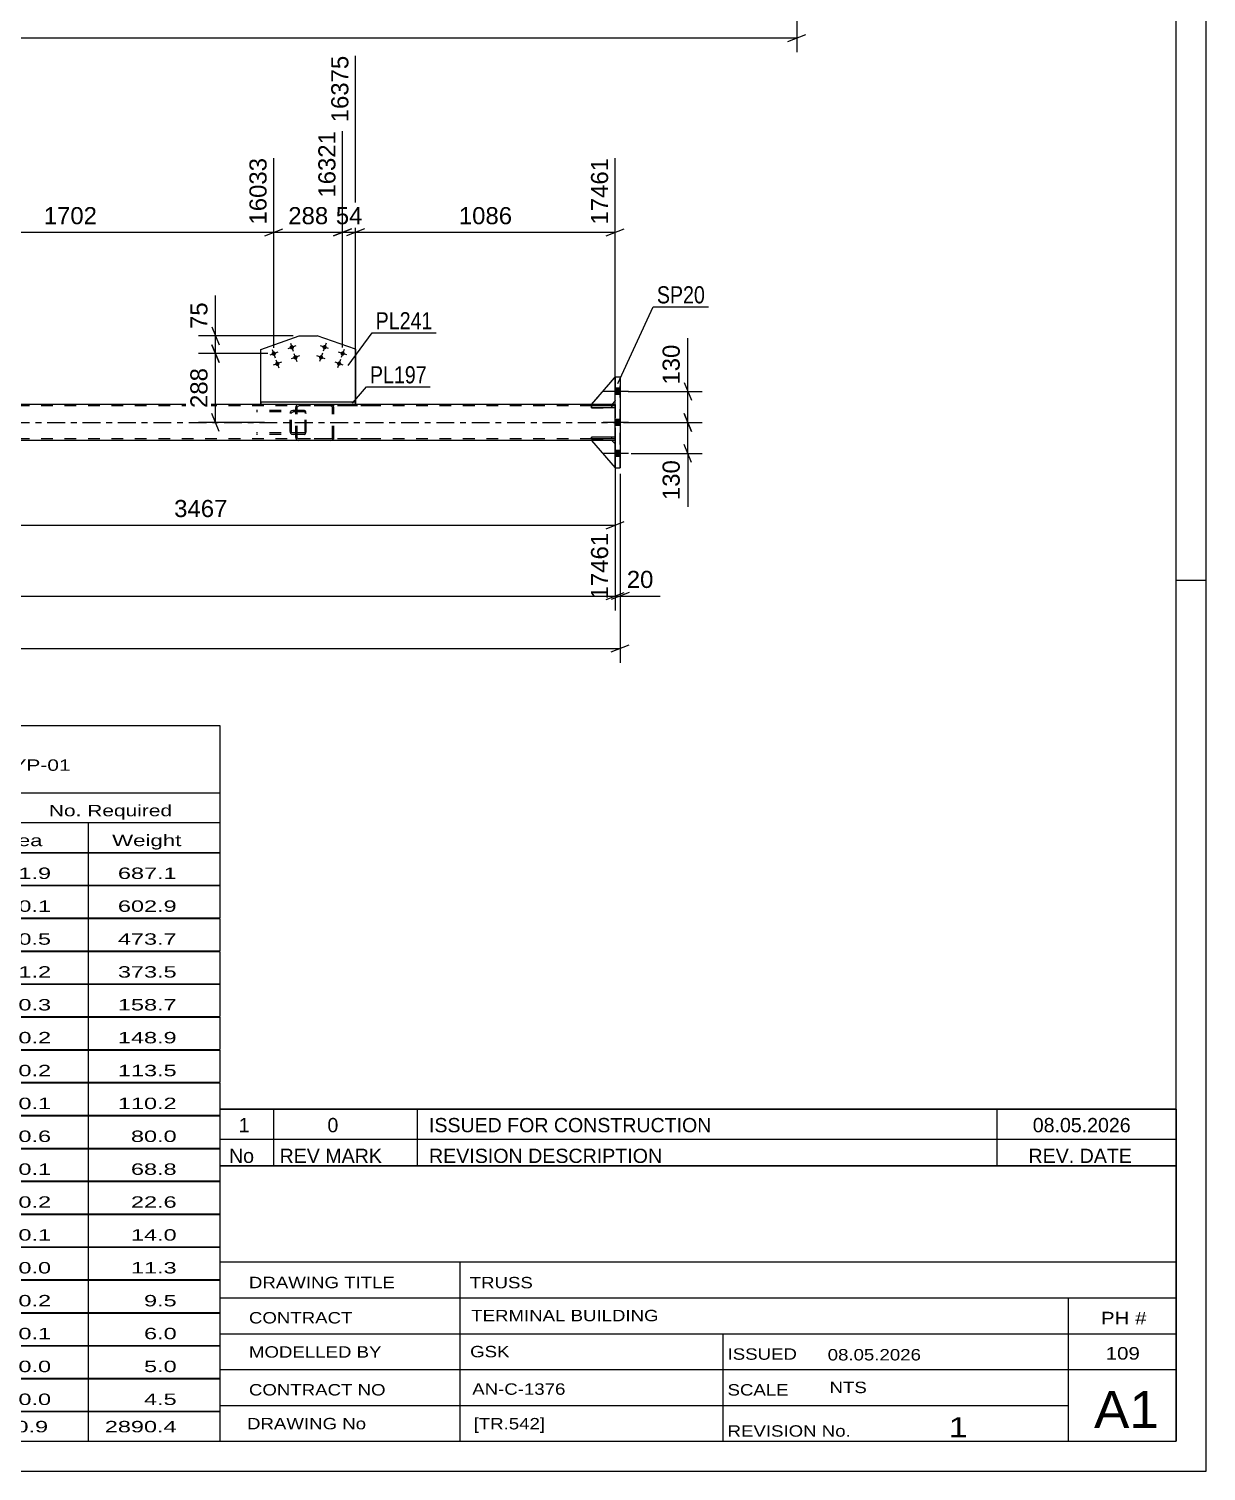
# Model space of a CAD drawing. Header units: millimetres. Extents: x -123 to 718, y -398 to 196.
# Drawn here: x 521.6 to 718.5, y -398.3 to -157 of the extents above; entities that cross this region are included whole.
import ezdxf

# ---------------------------------------------------------------- set-up
doc = ezdxf.new("R2010")
doc.units = ezdxf.units.MM
doc.linetypes.add('DXK_LINE_DOT2', pattern=[3.9198, 1.9599, -1.9599])
doc.linetypes.add('DXK_LINE_DOT3', pattern=[5.9187, 2.979, -0.9799, 0.9799, -0.9799])
doc.styles.add('Arial', font='ARIAL.TTF', dxfattribs={"height": 0.2})
doc.styles.add('Arial Narrow', font='ARIALN.TTF', dxfattribs={"height": 0.2})

# ---------------------------------------------------------------- blocks, each defined once
blk = doc.blocks.new('Unknown-318464438-1115')
at = {"color": 5, "linetype": 'Continuous'}
for p, q in [((718.49, -398.29), (718.49, 195.71)), ((713.49, -393.29), (713.49, 190.71)), ((718.49, -249.29), (713.49, -249.29)), ((-117.51, -393.29), (713.49, -393.29)), ((-122.51, -398.29), (718.49, -398.29))]:
    blk.add_line(p, q, dxfattribs=at)
blk = doc.blocks.new('Part-318464438-2528 - 2499')
at = {"color": 7, "linetype": 'DXK_LINE_DOT2'}
for p, q in [((566.23, -220.14), (566.19, -220.33)), ((566.19, -225.37), (566.19, -220.33)), ((566.45, -220.33), (566.46, -220.24)), ((566.45, -225.37), (566.45, -220.33)), ((566.46, -220.24), (566.52, -220.16)), ((566.7, -219.85), (566.51, -219.88)), ((566.52, -220.16), (566.6, -220.11)), ((566.6, -220.11), (566.7, -220.09)), ((579.06, -219.85), (566.7, -219.85)), ((579.06, -220.09), (566.7, -220.09)), ((572.26, -219.88), (572.06, -219.85)), ((572.06, -220.09), (572.16, -220.11)), ((572.16, -220.11), (572.24, -220.16)), ((572.24, -220.16), (572.3, -220.24)), ((572.3, -220.24), (572.32, -220.33)), ((572.32, -225.37), (572.32, -220.33)), ((572.58, -220.33), (572.54, -220.14)), ((572.58, -225.37), (572.58, -220.33)), ((566.19, -225.37), (566.23, -225.55)), ((566.46, -225.46), (566.45, -225.37)), ((566.52, -225.54), (566.46, -225.46)), ((566.51, -225.81), (566.7, -225.85)), ((566.6, -225.59), (566.52, -225.54)), ((566.7, -225.61), (566.6, -225.59)), ((579.06, -225.61), (566.7, -225.61)), ((579.06, -225.85), (566.7, -225.85)), ((572.16, -225.59), (572.06, -225.61)), ((572.06, -225.85), (572.26, -225.81)), ((572.24, -225.54), (572.16, -225.59)), ((572.3, -225.46), (572.24, -225.54)), ((572.32, -225.37), (572.3, -225.46)), ((572.54, -225.55), (572.58, -225.37))]:
    blk.add_line(p, q, dxfattribs=at)
for centre, start, end in [((566.68, -220.35), 110.7582, 155.6799), ((572.08, -220.35), 24.3201, 69.2418), ((566.68, -225.35), 204.3201, 249.2418), ((572.08, -225.35), 290.7582, 335.6799)]:
    blk.add_arc(centre, 0.496, start, end, dxfattribs=at)
blk = doc.blocks.new('Part-318464438-2652 - 2499')
at = {"color": 7, "linetype": 'DXK_LINE_DOT2'}
for p, q in [((619.65, -220.09), (615.65, -220.09)), ((615.65, -220.09), (615.65, -220.41)), ((615.65, -220.41), (619.65, -220.41)), ((619.05, -220.09), (619.05, -220.41)), ((619.65, -220.41), (619.65, -220.09)), ((619.65, -220.41), (619.65, -220.09))]:
    blk.add_line(p, q, dxfattribs=at)
blk = doc.blocks.new('Part-318464438-2675 - 2499')
at = {"color": 7, "linetype": 'DXK_LINE_DOT2'}
for p, q in [((619.05, -225.85), (615.65, -225.85)), ((615.65, -225.85), (619.65, -230.45)), ((619.65, -226.45), (619.05, -225.85)), ((619.65, -230.45), (619.65, -226.45))]:
    blk.add_line(p, q, dxfattribs=at)
blk = doc.blocks.new('Part-318464438-2627 - 2499')
at = {"color": 2, "linetype": 'Continuous'}
for p, q in [((619.65, -215.25), (619.65, -215.25)), ((619.65, -230.45), (619.65, -215.25)), ((620.45, -215.25), (619.65, -215.25)), ((620.45, -215.25), (620.45, -215.25)), ((620.45, -215.25), (620.45, -230.45)), ((619.65, -230.45), (619.65, -230.45)), ((619.65, -230.45), (620.45, -230.45)), ((620.45, -230.45), (620.45, -230.45))]:
    blk.add_line(p, q, dxfattribs=at)
at = {"color": 7, "linetype": 'DXK_LINE_DOT2'}
for p, q in [((619.65, -230.45), (619.65, -215.25)), ((620.45, -230.45), (620.45, -215.25))]:
    blk.add_line(p, q, dxfattribs=at)
blk = doc.blocks.new('Part-318464438-2610 - 2499')
at = {"color": 7, "linetype": 'DXK_LINE_DOT2'}
for p, q in [((567.66, -220.85), (559.65, -220.85)), ((567.66, -221.09), (559.65, -221.09)), ((565.28, -221.14), (565.24, -221.33)), ((565.24, -224.37), (565.24, -221.33)), ((565.49, -221.33), (565.51, -221.24)), ((565.49, -224.37), (565.49, -221.33)), ((565.51, -221.24), (565.57, -221.16)), ((565.75, -220.85), (565.55, -220.88)), ((565.57, -221.16), (565.65, -221.11)), ((565.65, -221.11), (565.75, -221.09)), ((566.19, -221.09), (566.19, -220.85)), ((567.76, -220.88), (567.66, -220.85)), ((567.66, -221.09), (567.71, -221.11)), ((567.71, -221.11), (567.75, -221.16)), ((567.75, -221.16), (567.78, -221.24)), ((567.85, -220.99), (567.76, -220.88)), ((567.78, -221.24), (567.79, -221.33)), ((567.79, -224.37), (567.79, -221.33)), ((567.91, -221.14), (567.85, -220.99)), ((567.93, -221.33), (567.91, -221.14)), ((567.93, -224.37), (567.93, -221.33)), ((565.24, -224.37), (565.28, -224.55)), ((565.51, -224.46), (565.49, -224.37)), ((567.79, -224.37), (567.78, -224.46)), ((567.91, -224.55), (567.93, -224.37)), ((567.66, -224.61), (559.65, -224.61)), ((567.66, -224.85), (559.65, -224.85)), ((565.57, -224.54), (565.51, -224.46)), ((565.55, -224.81), (565.75, -224.85)), ((565.65, -224.59), (565.57, -224.54)), ((565.75, -224.61), (565.65, -224.59)), ((566.19, -224.85), (566.19, -224.61)), ((567.71, -224.59), (567.66, -224.61)), ((567.66, -224.85), (567.76, -224.81)), ((567.75, -224.54), (567.71, -224.59)), ((567.78, -224.46), (567.75, -224.54)), ((567.76, -224.81), (567.85, -224.71)), ((567.85, -224.71), (567.91, -224.55))]:
    blk.add_line(p, q, dxfattribs=at)
for centre, start, end in [((565.73, -221.34), 111.1514, 156.105), ((565.73, -224.35), 203.895, 248.8486)]:
    blk.add_arc(centre, 0.492, start, end, dxfattribs=at)
blk = doc.blocks.new('Part-318464438-2662 - 2499')
at = {"color": 2, "linetype": 'Continuous'}
for p, q in [((615.65, -225.61), (615.65, -225.29)), ((619.65, -225.29), (615.65, -225.29)), ((619.65, -225.61), (615.65, -225.61)), ((619.65, -225.29), (619.65, -225.29)), ((619.65, -225.61), (619.65, -225.29)), ((619.65, -225.61), (619.65, -225.61))]:
    blk.add_line(p, q, dxfattribs=at)
at = {"color": 7, "linetype": 'DXK_LINE_DOT2'}
for p, q in [((619.05, -225.61), (619.05, -225.29)), ((619.65, -225.29), (619.65, -225.61))]:
    blk.add_line(p, q, dxfattribs=at)
blk = doc.blocks.new('Part-318464438-2674 - 2499')
at = {"color": 2, "linetype": 'Continuous'}
for p, q in [((619.05, -225.85), (615.65, -225.85)), ((615.65, -225.85), (619.65, -230.45)), ((619.65, -226.45), (619.05, -225.85))]:
    blk.add_line(p, q, dxfattribs=at)
at = {"color": 7, "linetype": 'DXK_LINE_DOT2'}
blk.add_line((619.65, -230.45), (619.65, -226.45), dxfattribs=at)
blk = doc.blocks.new('Part-318464438-2676 - 2499')
at = {"color": 2, "linetype": 'Continuous'}
for p, q in [((615.65, -219.85), (619.65, -215.25)), ((619.65, -219.25), (619.05, -219.85)), ((619.05, -219.85), (615.65, -219.85))]:
    blk.add_line(p, q, dxfattribs=at)
at = {"color": 7, "linetype": 'DXK_LINE_DOT2'}
blk.add_line((619.65, -215.25), (619.65, -219.25), dxfattribs=at)
blk = doc.blocks.new('Part-318464438-2677 - 2499')
at = {"color": 7, "linetype": 'DXK_LINE_DOT2'}
for p, q in [((615.65, -219.85), (619.65, -215.25)), ((619.65, -215.25), (619.65, -219.25)), ((619.65, -219.25), (619.05, -219.85)), ((619.05, -219.85), (615.65, -219.85))]:
    blk.add_line(p, q, dxfattribs=at)
blk = doc.blocks.new('Part-318464438-2683 - 2499')
at = {"color": 2, "linetype": 'Continuous'}
for p, q in [((615.65, -220.41), (615.65, -220.09)), ((619.65, -220.09), (615.65, -220.09)), ((619.65, -220.41), (615.65, -220.41)), ((619.65, -220.09), (619.65, -220.09)), ((619.65, -220.41), (619.65, -220.09)), ((619.65, -220.41), (619.65, -220.41))]:
    blk.add_line(p, q, dxfattribs=at)
at = {"color": 7, "linetype": 'DXK_LINE_DOT2'}
for p, q in [((619.05, -220.41), (619.05, -220.09)), ((619.65, -220.09), (619.65, -220.41))]:
    blk.add_line(p, q, dxfattribs=at)
blk = doc.blocks.new('Part-318464438-2732 - 2499')
at = {"color": 7, "linetype": 'DXK_LINE_DOT2'}
for p, q in [((619.65, -225.29), (615.65, -225.29)), ((615.65, -225.29), (615.65, -225.61)), ((615.65, -225.61), (619.65, -225.61)), ((619.05, -225.61), (619.05, -225.29)), ((619.65, -225.61), (619.65, -225.29)), ((619.65, -225.29), (619.65, -225.61))]:
    blk.add_line(p, q, dxfattribs=at)
blk = doc.blocks.new('Bolt-318464438-2744 - 2499')
at = {"linetype": 'Continuous'}
for points in [[(619.65, -217.13), (619.65, -218.17), (620.45, -218.17), (620.45, -217.13)], [(619.65, -217.13), (619.65, -218.17), (620.45, -218.17), (620.45, -217.13)], [(619.65, -217.13), (619.65, -218.17), (620.45, -218.17), (620.45, -217.13)], [(619.65, -222.33), (619.65, -223.37), (620.45, -223.37), (620.45, -222.33)], [(619.65, -222.33), (619.65, -223.37), (620.45, -223.37), (620.45, -222.33)], [(619.65, -227.53), (619.65, -228.57), (620.45, -228.57), (620.45, -227.53)], [(619.65, -227.53), (619.65, -228.57), (620.45, -228.57), (620.45, -227.53)], [(619.65, -227.53), (619.65, -228.57), (620.45, -228.57), (620.45, -227.53)]]:
    blk.add_hatch(color=1, dxfattribs=at).paths.add_polyline_path(points)
at = {"color": 1, "linetype": 'Continuous'}
for p, q in [((620.45, -217.13), (619.65, -217.13)), ((620.45, -217.13), (619.65, -217.13)), ((620.45, -217.13), (619.65, -217.13)), ((621.85, -217.65), (617.65, -217.65)), ((621.85, -217.65), (617.65, -217.65)), ((621.85, -217.65), (617.65, -217.65)), ((620.45, -218.17), (619.65, -218.17)), ((620.45, -218.17), (619.65, -218.17)), ((620.45, -218.17), (619.65, -218.17)), ((621.85, -222.85), (617.65, -222.85)), ((621.85, -222.85), (617.65, -222.85)), ((620.45, -222.33), (619.65, -222.33)), ((620.45, -222.33), (619.65, -222.33)), ((620.45, -223.37), (619.65, -223.37)), ((620.45, -223.37), (619.65, -223.37)), ((621.85, -228.05), (617.65, -228.05)), ((621.85, -228.05), (617.65, -228.05)), ((621.85, -228.05), (617.65, -228.05)), ((620.45, -227.53), (619.65, -227.53)), ((620.45, -227.53), (619.65, -227.53)), ((620.45, -227.53), (619.65, -227.53)), ((620.45, -228.57), (619.65, -228.57)), ((620.45, -228.57), (619.65, -228.57)), ((620.45, -228.57), (619.65, -228.57))]:
    blk.add_line(p, q, dxfattribs=at)
blk = doc.blocks.new('Part-318464438-2848 - 2499')
at = {"color": 7, "linetype": 'DXK_LINE_DOT2'}
for p, q in [((619.65, -220.09), (-43.57, -220.09)), ((619.65, -219.85), (-35.57, -219.85)), ((576.2, -219.85), (560.36, -219.85)), ((619.05, -219.85), (615.65, -219.85)), ((619.65, -219.85), (619.65, -225.71)), ((619.65, -219.85), (619.65, -219.88)), ((619.65, -219.88), (619.65, -220.14)), ((619.65, -220.09), (619.65, -225.85)), ((619.65, -220.09), (619.65, -220.09)), ((619.65, -225.61), (-43.57, -225.61)), ((619.05, -225.85), (615.65, -225.85)), ((619.65, -225.61), (619.65, -225.61)), ((619.65, -225.81), (619.65, -225.71)), ((619.65, -225.85), (619.65, -225.81)), ((619.65, -225.85), (619.65, -225.85))]:
    blk.add_line(p, q, dxfattribs=at)
at = {"color": 2, "linetype": 'Continuous'}
for p, q in [((560.36, -219.85), (494.46, -219.85)), ((615.65, -219.85), (576.2, -219.85)), ((619.65, -219.85), (619.05, -219.85)), ((615.65, -225.85), (486.17, -225.85)), ((619.65, -225.85), (619.05, -225.85))]:
    blk.add_line(p, q, dxfattribs=at)
at = {"color": 7, "linetype": 'DXK_LINE_DOT3'}
blk.add_line((-43.57, -222.85), (619.65, -222.85), dxfattribs=at)
blk = doc.blocks.new('Bolt-318464438-2864 - 2499')
at = {"linetype": 'Continuous'}
for points in [[(571.36, -210.38, -1), (570.68, -210.14, -1)], [(570.76, -212.08, -1), (570.09, -211.84, -1)], [(574.38, -211.44, -1), (573.7, -211.2, -1)], [(573.78, -213.14, -1), (573.11, -212.9, -1)]]:
    blk.add_hatch(color=1, dxfattribs=at).paths.add_polyline_path(points)
at = {"color": 1, "linetype": 'Continuous'}
for p, q in [((571.26, -209.58), (570.78, -210.94)), ((571.1, -212.2), (569.75, -211.72)), ((570.66, -211.28), (570.19, -212.64)), ((571.7, -210.5), (570.34, -210.02)), ((574.72, -211.56), (573.36, -211.08)), ((574.28, -210.64), (573.8, -212)), ((574.12, -213.25), (572.77, -212.78)), ((573.68, -212.34), (573.21, -213.7))]:
    blk.add_line(p, q, dxfattribs=at)
blk = doc.blocks.new('Bolt-318464438-2865 - 2499')
at = {"linetype": 'Continuous'}
for points in [[(565.2, -210.38), (565.18, -210.31), (565.18, -210.23), (565.19, -210.16), (565.22, -210.09), (565.27, -210.03), (565.32, -209.98), (565.39, -209.94), (565.46, -209.92), (565.53, -209.91), (565.61, -209.92), (565.68, -209.94), (565.74, -209.97), (565.8, -210.02), (565.85, -210.08), (565.88, -210.15), (565.89, -210.23), (565.89, -210.3), (565.88, -210.38), (565.85, -210.44), (565.81, -210.51), (565.75, -210.56), (565.69, -210.6), (565.62, -210.62), (565.54, -210.63), (565.47, -210.62), (565.39, -210.6), (565.33, -210.56), (565.27, -210.51), (565.23, -210.45)], [(562.18, -211.45), (562.16, -211.38), (562.16, -211.3), (562.18, -211.23), (562.21, -211.16), (562.25, -211.1), (562.31, -211.05), (562.37, -211.01), (562.44, -210.99), (562.52, -210.98), (562.59, -210.98), (562.66, -211.01), (562.73, -211.04), (562.78, -211.09), (562.83, -211.15), (562.86, -211.22), (562.88, -211.3), (562.88, -211.37), (562.86, -211.44), (562.83, -211.51), (562.79, -211.58), (562.74, -211.63), (562.67, -211.66), (562.6, -211.69), (562.52, -211.7), (562.45, -211.69), (562.38, -211.67), (562.31, -211.63), (562.26, -211.58), (562.21, -211.52)], [(565.8, -212.08), (565.78, -212.01), (565.78, -211.93), (565.79, -211.86), (565.82, -211.79), (565.87, -211.73), (565.92, -211.68), (565.99, -211.64), (566.06, -211.61), (566.13, -211.6), (566.21, -211.61), (566.28, -211.63), (566.35, -211.67), (566.4, -211.72), (566.45, -211.78), (566.48, -211.85), (566.5, -211.92), (566.5, -212), (566.48, -212.07), (566.45, -212.14), (566.41, -212.2), (566.35, -212.25), (566.29, -212.29), (566.22, -212.32), (566.14, -212.32), (566.07, -212.32), (566, -212.3), (565.93, -212.26), (565.87, -212.21), (565.83, -212.15)], [(562.78, -213.15), (562.76, -213.08), (562.76, -213), (562.78, -212.93), (562.81, -212.86), (562.85, -212.8), (562.91, -212.75), (562.97, -212.71), (563.04, -212.68), (563.12, -212.67), (563.19, -212.68), (563.26, -212.7), (563.33, -212.74), (563.39, -212.79), (563.43, -212.85), (563.46, -212.92), (563.48, -212.99), (563.48, -213.07), (563.47, -213.14), (563.44, -213.21), (563.39, -213.27), (563.34, -213.32), (563.27, -213.36), (563.2, -213.39), (563.13, -213.39), (563.05, -213.39), (562.98, -213.37), (562.91, -213.33), (562.86, -213.28), (562.81, -213.22)]]:
    blk.add_hatch(color=1, dxfattribs=at).paths.add_polyline_path(points)
at = {"color": 1, "linetype": 'Continuous'}
for p, q in [((565.3, -209.59), (565.78, -210.95)), ((563.2, -211.1), (561.84, -211.58)), ((562.28, -210.66), (562.76, -212.02)), ((566.21, -210.03), (564.86, -210.51)), ((566.82, -211.72), (565.46, -212.21)), ((565.9, -211.29), (566.38, -212.64)), ((563.8, -212.79), (562.44, -213.28)), ((562.88, -212.36), (563.36, -213.71))]:
    blk.add_line(p, q, dxfattribs=at)
blk = doc.blocks.new('Part-318464438-2870 - 2499')
at = {"color": 2, "linetype": 'Continuous'}
for p, q in [((576.2, -219.45), (560.36, -219.45)), ((560.36, -219.85), (560.36, -219.45)), ((576.2, -219.45), (576.2, -219.85)), ((576.2, -219.45), (576.2, -219.45)), ((576.2, -219.85), (560.36, -219.85)), ((576.2, -219.85), (576.2, -219.85))]:
    blk.add_line(p, q, dxfattribs=at)
at = {"color": 7, "linetype": 'DXK_LINE_DOT2'}
for p, q in [((560.36, -219.45), (560.36, -219.85)), ((576.2, -219.85), (576.2, -219.45))]:
    blk.add_line(p, q, dxfattribs=at)
blk = doc.blocks.new('Part-318464438-2885 - 2499')
at = {"color": 2, "linetype": 'Continuous'}
for p, q in [((560.36, -210.62), (566.78, -208.34)), ((566.78, -208.34), (566.78, -208.34)), ((566.78, -208.34), (569.79, -208.34)), ((569.79, -208.34), (569.79, -208.34)), ((576.2, -210.59), (569.79, -208.34)), ((560.36, -210.62), (560.36, -210.62)), ((560.36, -219.45), (560.36, -210.62)), ((576.2, -210.59), (576.2, -210.59)), ((576.2, -210.59), (576.2, -219.45))]:
    blk.add_line(p, q, dxfattribs=at)
at = {"color": 7, "linetype": 'DXK_LINE_DOT2'}
for p, q in [((560.36, -219.45), (560.36, -210.62)), ((576.2, -219.45), (576.2, -210.59)), ((576.2, -219.45), (560.36, -219.45))]:
    blk.add_line(p, q, dxfattribs=at)
blk = doc.blocks.new('StraightDimension-318464438-4602 - 3652')
at = {"color": 7, "linetype": 'Continuous'}
for p, q in [((650.04, -8.6), (650.04, -160.93)), ((-56.47, -158.53), (650.04, -158.53)), ((648.54, -159.13), (651.54, -157.93))]:
    blk.add_line(p, q, dxfattribs=at)
blk = doc.blocks.new('StraightDimension-318464438-3005 - 2499')
at = {"color": 7, "linetype": 'Continuous'}
for p, q in [((552.18, -209.84), (553.38, -212.84)), ((561.52, -211.34), (549.93, -211.34)), ((552.78, -222.85), (552.78, -211.34)), ((553.38, -224.35), (552.18, -221.35)), ((560.97, -222.85), (549.93, -222.85))]:
    blk.add_line(p, q, dxfattribs=at)
at = {"color": 0}
blk.add_wipeout([(552.03, -213.16), (547.83, -213.16), (547.83, -221.03), (552.03, -221.03)], dxfattribs=at)
at = {"color": 3, "style": 'Arial'}
blk.add_text('288', height=2.865, rotation=90.0002, dxfattribs=at).set_placement((551.43, -220.43))
blk = doc.blocks.new('StraightDimension-318464438-3021 - 2499')
at = {"color": 7, "linetype": 'Continuous'}
for p, q in [((552.18, -206.84), (553.38, -209.84)), ((565.78, -208.34), (549.93, -208.34)), ((553.38, -212.84), (552.18, -209.84)), ((552.78, -211.34), (552.78, -208.34)), ((561.52, -211.34), (549.93, -211.34))]:
    blk.add_line(p, q, dxfattribs=at)
at = {"color": 0}
blk.add_wipeout([(552.03, -202.17), (547.83, -202.17), (547.83, -207.82), (552.03, -207.82)], dxfattribs=at)
at = {"color": 7, "linetype": 'Continuous'}
blk.add_line((552.78, -208.34), (552.78, -201.64), dxfattribs=at)
blk.add_line((552.78, -208.34), (552.78, -201.64), dxfattribs=at)
at = {"color": 3, "style": 'Arial'}
blk.add_text('75', height=2.865, rotation=90.0002, dxfattribs=at).set_placement((551.43, -207.22))
blk = doc.blocks.new('StraightDimension-318464438-3078 - 2499')
at = {"color": 7, "linetype": 'Continuous'}
for p, q in [((619.65, -225.45), (619.65, -252.45)), ((480.97, -227.25), (480.97, -252.45)), ((482.47, -239.43), (479.47, -240.63)), ((480.97, -240.03), (619.65, -240.03)), ((618.15, -240.63), (621.15, -239.43))]:
    blk.add_line(p, q, dxfattribs=at)
at = {"color": 0}
blk.add_wipeout([(555.35, -239.28), (555.35, -235.08), (545.26, -235.08), (545.26, -239.28)], dxfattribs=at)
at = {"color": 0, "linetype": 'Continuous'}
blk.add_wipeout([(619.05, -240.73), (614.85, -240.73), (614.85, -253.05), (619.05, -253.05)], dxfattribs=at)
at = {"color": 3, "style": 'Arial'}
blk.add_text('3467', height=2.865, dxfattribs=at).set_placement((545.86, -238.68))
at = {"color": 3, "linetype": 'Continuous', "style": 'Arial'}
blk.add_text('17461', height=2.865, rotation=90.0002, dxfattribs=at).set_placement((618.45, -252.45))
blk = doc.blocks.new('StraightDimension-318464438-3121 - 2499')
at = {"color": 7, "linetype": 'Continuous'}
for p, q in [((620.45, -231.45), (620.45, -263.05)), ((618.95, -261.25), (621.95, -260.05)), ((-56.47, -260.65), (620.45, -260.65))]:
    blk.add_line(p, q, dxfattribs=at)
blk = doc.blocks.new('StraightDimension-318464438-3265 - 2499')
at = {"color": 7, "linetype": 'Continuous'}
for p, q in [((576.2, -218.45), (576.2, -161.52)), ((619.65, -218.85), (619.65, -178.62)), ((577.7, -190.44), (574.7, -191.64)), ((618.15, -191.64), (621.15, -190.44)), ((576.2, -191.04), (619.65, -191.04))]:
    blk.add_line(p, q, dxfattribs=at)
at = {"color": 0, "linetype": 'Continuous'}
blk.add_wipeout([(619.05, -178.02), (614.85, -178.02), (614.85, -190.34), (619.05, -190.34)], dxfattribs=at)
at = {"color": 0}
blk.add_wipeout([(602.97, -190.29), (602.97, -186.09), (592.88, -186.09), (592.88, -190.29)], dxfattribs=at)
at = {"color": 3, "linetype": 'Continuous', "style": 'Arial'}
blk.add_text('17461', height=2.865, rotation=90.0002, dxfattribs=at).set_placement((618.45, -189.74))
at = {"color": 3, "style": 'Arial'}
blk.add_text('1086', height=2.865, dxfattribs=at).set_placement((593.48, -189.69))
blk = doc.blocks.new('StraightDimension-318464438-3271 - 2499')
at = {"color": 7, "linetype": 'Continuous'}
for p, q in [((576.2, -218.45), (576.2, -161.52)), ((574.04, -210.32), (574.04, -174.12)), ((572.54, -191.64), (575.54, -190.44)), ((577.7, -190.44), (574.7, -191.64)), ((574.04, -191.04), (576.2, -191.04))]:
    blk.add_line(p, q, dxfattribs=at)
at = {"color": 0, "linetype": 'Continuous'}
blk.add_wipeout([(575.6, -160.92), (571.4, -160.92), (571.4, -173.24), (575.6, -173.24)], dxfattribs=at)
at = {"color": 0}
blk.add_wipeout([(577.95, -190.29), (577.95, -186.09), (572.3, -186.09), (572.3, -190.29)], dxfattribs=at)
at = {"color": 3, "linetype": 'Continuous', "style": 'Arial'}
blk.add_text('16375', height=2.865, rotation=90.0002, dxfattribs=at).set_placement((575, -172.64))
at = {"color": 3, "style": 'Arial'}
blk.add_text('54', height=2.865, dxfattribs=at).set_placement((572.9, -189.69))
blk = doc.blocks.new('StraightDimension-318464438-3334 - 2499')
at = {"color": 7, "linetype": 'Continuous'}
for p, q in [((574.04, -210.32), (574.04, -174.12)), ((562.52, -210.34), (562.52, -178.62)), ((561.02, -191.64), (564.02, -190.44)), ((575.54, -190.44), (572.54, -191.64)), ((562.52, -191.04), (574.04, -191.04))]:
    blk.add_line(p, q, dxfattribs=at)
at = {"color": 0}
blk.add_wipeout([(572.22, -190.29), (572.22, -186.09), (564.35, -186.09), (564.35, -190.29)], dxfattribs=at)
at = {"color": 0, "linetype": 'Continuous'}
blk.add_wipeout([(573.44, -173.52), (569.24, -173.52), (569.24, -185.84), (573.44, -185.84)], dxfattribs=at)
at = {"color": 3, "linetype": 'Continuous', "style": 'Arial'}
blk.add_text('16321', height=2.865, rotation=90.0002, dxfattribs=at).set_placement((572.84, -185.24))
at = {"color": 3, "style": 'Arial'}
blk.add_text('288', height=2.865, dxfattribs=at).set_placement((564.95, -189.69))
blk = doc.blocks.new('StraightDimension-318464438-3343 - 2499')
at = {"color": 7, "linetype": 'Continuous'}
for p, q in [((494.46, -218.45), (494.46, -161.52)), ((562.52, -210.34), (562.52, -178.62)), ((495.96, -190.44), (492.96, -191.64)), ((561.02, -191.64), (564.02, -190.44)), ((494.46, -191.04), (562.52, -191.04))]:
    blk.add_line(p, q, dxfattribs=at)
at = {"color": 0, "linetype": 'Continuous'}
blk.add_wipeout([(561.92, -178.02), (557.72, -178.02), (557.72, -190.34), (561.92, -190.34)], dxfattribs=at)
at = {"color": 0}
blk.add_wipeout([(533.54, -190.29), (533.54, -186.09), (523.44, -186.09), (523.44, -190.29)], dxfattribs=at)
at = {"color": 3, "linetype": 'Continuous', "style": 'Arial'}
blk.add_text('16033', height=2.865, rotation=90.0002, dxfattribs=at).set_placement((561.32, -189.74))
at = {"color": 3, "style": 'Arial'}
blk.add_text('1702', height=2.865, dxfattribs=at).set_placement((524.04, -189.69))
blk = doc.blocks.new('StraightDimension-318464438-3372 - 2499')
at = {"color": 7, "linetype": 'Continuous'}
for p, q in [((631.18, -221.35), (632.38, -224.35)), ((621.05, -222.85), (634.18, -222.85)), ((631.78, -228.05), (631.78, -222.85)), ((632.38, -229.55), (631.18, -226.55)), ((622.29, -228.05), (634.18, -228.05))]:
    blk.add_line(p, q, dxfattribs=at)
at = {"color": 0}
blk.add_wipeout([(631.03, -228.57), (626.83, -228.57), (626.83, -236.44), (631.03, -236.44)], dxfattribs=at)
at = {"color": 7, "linetype": 'Continuous'}
blk.add_line((631.78, -228.05), (631.78, -236.97), dxfattribs=at)
blk.add_line((631.78, -228.05), (631.78, -236.97), dxfattribs=at)
at = {"color": 3, "style": 'Arial'}
blk.add_text('130', height=2.865, rotation=90.0002, dxfattribs=at).set_placement((630.43, -235.84))
blk = doc.blocks.new('StraightDimension-318464438-3388 - 2499')
at = {"color": 7, "linetype": 'Continuous'}
for p, q in [((631.18, -216.15), (632.38, -219.15)), ((621.79, -217.65), (634.18, -217.65)), ((631.78, -222.85), (631.78, -217.65)), ((632.38, -224.35), (631.18, -221.35)), ((621.05, -222.85), (634.18, -222.85))]:
    blk.add_line(p, q, dxfattribs=at)
at = {"color": 0}
blk.add_wipeout([(631.03, -209.25), (626.83, -209.25), (626.83, -217.12), (631.03, -217.12)], dxfattribs=at)
at = {"color": 7, "linetype": 'Continuous'}
blk.add_line((631.78, -217.65), (631.78, -208.73), dxfattribs=at)
blk.add_line((631.78, -217.65), (631.78, -208.73), dxfattribs=at)
at = {"color": 3, "style": 'Arial'}
blk.add_text('130', height=2.865, rotation=90.0002, dxfattribs=at).set_placement((630.43, -216.52))
blk = doc.blocks.new('StraightDimension-318464438-3540 - 2499')
at = {"color": 7, "linetype": 'Continuous'}
for p, q in [((619.65, -231.45), (619.65, -254.29)), ((620.45, -231.45), (620.45, -254.29)), ((618.15, -252.49), (621.15, -251.29)), ((621.95, -251.29), (618.95, -252.49)), ((619.65, -251.89), (620.45, -251.89))]:
    blk.add_line(p, q, dxfattribs=at)
at = {"color": 0}
blk.add_wipeout([(626.62, -251.14), (626.62, -246.94), (620.97, -246.94), (620.97, -251.14)], dxfattribs=at)
at = {"color": 7, "linetype": 'Continuous'}
blk.add_line((620.45, -251.89), (627.14, -251.89), dxfattribs=at)
blk.add_line((620.45, -251.89), (627.14, -251.89), dxfattribs=at)
at = {"color": 3, "style": 'Arial'}
blk.add_text('20', height=2.865, dxfattribs=at).set_placement((621.57, -250.54))
blk = doc.blocks.new('StraightDimension-318464438-3556 - 2499')
at = {"color": 7, "linetype": 'Continuous'}
for p, q in [((619.65, -231.45), (619.65, -254.29)), ((-55.67, -251.89), (619.65, -251.89)), ((618.15, -252.49), (621.15, -251.29))]:
    blk.add_line(p, q, dxfattribs=at)
blk = doc.blocks.new('Unknown-318464438-10781')
at = {"color": 7, "linetype": 'Continuous'}
for p, q in [((553.49, -347.23), (713.49, -347.23)), ((553.49, -347.24), (553.49, -393.29)), ((713.49, -347.29), (713.49, -393.29)), ((553.49, -363.29), (713.49, -363.29)), ((593.63, -363.29), (593.63, -393.29)), ((553.49, -369.29), (713.49, -369.29)), ((695.49, -393.23), (695.49, -369.23)), ((553.49, -375.29), (713.49, -375.29)), ((637.63, -375.29), (637.63, -393.29)), ((553.49, -381.29), (713.49, -381.29)), ((553.49, -387.29), (695.49, -387.29)), ((553.49, -393.29), (713.49, -393.29))]:
    blk.add_line(p, q, dxfattribs=at)
at = {"color": 7, "style": 'Arial Narrow'}
for s, height, width, p in [('DRAWING TITLE', 1.9089, 1.425378, (558.37, -367.68)), ('TRUSS', 1.909, 1.425378, (595.3, -367.7)), ('TERMINAL BUILDING', 1.9089, 1.425378, (595.55, -373.21)), ('CONTRACT', 1.909, 1.425378, (558.37, -373.58)), ('MODELLED BY', 1.9089, 1.425378, (558.37, -379.3)), ('GSK', 1.909, 1.425378, (595.37, -379.24)), ('ISSUED', 1.909, 1.425378, (638.43, -379.65)), ('08.05.2026', 1.909, 1.425378, (655.18, -379.77)), ('AN-C-1376', 1.909, 1.425378, (595.72, -385.51)), ('CONTRACT NO', 1.9089, 1.425378, (558.37, -385.63)), ('SCALE', 1.909, 1.425378, (638.43, -385.64)), ('A1', 6.204, 1.25, (699.73, -391.09)), ('DRAWING No', 1.909, 1.425378, (558.05, -391.29)), ('[TR.542]', 1.909, 1.425378, (595.95, -391.3)), ('REVISION No.', 1.9089, 1.425378, (638.43, -392.52)), ('1', 3.34, 1.5, (675.4, -392.61))]:
    blk.add_text(s, height=height, dxfattribs=dict(at, width=width)).set_placement(p)
at = {"color": 7, "linetype": 'Continuous', "style": 'Arial Narrow'}
for s, height, width, p in [('PH #', 2.1, 1.42538, (700.89, -373.73)), ('109', 2.1, 1.42538, (701.68, -379.63)), ('NTS', 1.909, 1.425378, (655.49, -385.23))]:
    blk.add_text(s, height=height, dxfattribs=dict(at, width=width)).set_placement(p)
blk = doc.blocks.new('Unknown-318464438-10782')
at = {"color": 7, "linetype": 'Continuous'}
for p, q in [((393.49, -273.54), (553.49, -273.54)), ((393.49, -284.79), (393.49, -273.54)), ((553.49, -273.54), (553.49, -284.79)), ((393.49, -284.79), (553.49, -284.79)), ((393.49, -284.79), (393.49, -289.79)), ((553.49, -284.79), (553.49, -289.79)), ((393.49, -289.79), (553.49, -289.79)), ((393.49, -289.79), (393.49, -294.79)), ((417.49, -289.79), (417.49, -294.79)), ((452.99, -289.79), (452.99, -294.79)), ((478.99, -289.79), (478.99, -294.79)), ((491.99, -289.79), (491.99, -294.79)), ((509.49, -289.79), (509.49, -294.79)), ((531.49, -289.79), (531.49, -294.79)), ((553.49, -289.79), (553.49, -294.79)), ((393.49, -294.79), (553.49, -294.79)), ((393.49, -294.84), (393.49, -300.24)), ((393.49, -294.84), (553.49, -294.84)), ((417.49, -294.79), (417.49, -300.29)), ((452.99, -294.79), (452.99, -300.29)), ((478.99, -294.79), (478.99, -300.29)), ((491.99, -294.79), (491.99, -300.29)), ((509.49, -294.79), (509.49, -300.29)), ((531.49, -294.79), (531.49, -300.29)), ((553.49, -294.84), (553.49, -300.24)), ((393.49, -300.24), (553.49, -300.24)), ((393.49, -300.34), (393.49, -305.74)), ((393.49, -300.34), (553.49, -300.34)), ((417.49, -300.29), (417.49, -305.79)), ((452.99, -300.29), (452.99, -305.79)), ((478.99, -300.29), (478.99, -305.79)), ((491.99, -300.29), (491.99, -305.79)), ((509.49, -300.29), (509.49, -305.79)), ((531.49, -300.29), (531.49, -305.79)), ((553.49, -300.34), (553.49, -305.74)), ((393.49, -305.74), (553.49, -305.74)), ((393.49, -305.84), (393.49, -311.24)), ((393.49, -305.84), (553.49, -305.84)), ((417.49, -305.79), (417.49, -311.29)), ((452.99, -305.79), (452.99, -311.29)), ((478.99, -305.79), (478.99, -311.29)), ((491.99, -305.79), (491.99, -311.29)), ((509.49, -305.79), (509.49, -311.29)), ((531.49, -305.79), (531.49, -311.29)), ((553.49, -305.84), (553.49, -311.24)), ((393.49, -311.24), (553.49, -311.24)), ((393.49, -311.34), (393.49, -316.74)), ((393.49, -311.34), (553.49, -311.34)), ((417.49, -311.29), (417.49, -316.79)), ((452.99, -311.29), (452.99, -316.79)), ((478.99, -311.29), (478.99, -316.79)), ((491.99, -311.29), (491.99, -316.79)), ((509.49, -311.29), (509.49, -316.79)), ((531.49, -311.29), (531.49, -316.79)), ((553.49, -311.34), (553.49, -316.74)), ((393.49, -316.74), (553.49, -316.74)), ((393.49, -316.84), (393.49, -322.24)), ((393.49, -316.84), (553.49, -316.84)), ((417.49, -316.79), (417.49, -322.29)), ((452.99, -316.79), (452.99, -322.29)), ((478.99, -316.79), (478.99, -322.29)), ((491.99, -316.79), (491.99, -322.29)), ((509.49, -316.79), (509.49, -322.29)), ((531.49, -316.79), (531.49, -322.29)), ((553.49, -316.84), (553.49, -322.24)), ((393.49, -322.24), (553.49, -322.24)), ((393.49, -322.34), (393.49, -327.74)), ((393.49, -322.34), (553.49, -322.34)), ((417.49, -322.29), (417.49, -327.79)), ((452.99, -322.29), (452.99, -327.79)), ((478.99, -322.29), (478.99, -327.79)), ((491.99, -322.29), (491.99, -327.79)), ((509.49, -322.29), (509.49, -327.79)), ((531.49, -322.29), (531.49, -327.79)), ((553.49, -322.34), (553.49, -327.74)), ((393.49, -327.74), (553.49, -327.74)), ((393.49, -327.84), (393.49, -333.24)), ((393.49, -327.84), (553.49, -327.84)), ((417.49, -327.79), (417.49, -333.29)), ((452.99, -327.79), (452.99, -333.29)), ((478.99, -327.79), (478.99, -333.29)), ((491.99, -327.79), (491.99, -333.29)), ((509.49, -327.79), (509.49, -333.29)), ((531.49, -327.79), (531.49, -333.29)), ((553.49, -327.84), (553.49, -333.24)), ((393.49, -333.24), (553.49, -333.24)), ((393.49, -333.34), (393.49, -338.74)), ((393.49, -333.34), (553.49, -333.34)), ((417.49, -333.29), (417.49, -338.79)), ((452.99, -333.29), (452.99, -338.79)), ((478.99, -333.29), (478.99, -338.79)), ((491.99, -333.29), (491.99, -338.79)), ((509.49, -333.29), (509.49, -338.79)), ((531.49, -333.29), (531.49, -338.79)), ((553.49, -333.34), (553.49, -338.74)), ((393.49, -338.74), (553.49, -338.74)), ((393.49, -338.84), (393.49, -344.24)), ((393.49, -338.84), (553.49, -338.84)), ((417.49, -338.79), (417.49, -344.29)), ((452.99, -338.79), (452.99, -344.29)), ((478.99, -338.79), (478.99, -344.29)), ((491.99, -338.79), (491.99, -344.29)), ((509.49, -338.79), (509.49, -344.29)), ((531.49, -338.79), (531.49, -344.29)), ((553.49, -338.84), (553.49, -344.24)), ((393.49, -344.24), (553.49, -344.24)), ((393.49, -344.34), (393.49, -349.74)), ((393.49, -344.34), (553.49, -344.34)), ((417.49, -344.29), (417.49, -349.79)), ((452.99, -344.29), (452.99, -349.79)), ((478.99, -344.29), (478.99, -349.79)), ((491.99, -344.29), (491.99, -349.79)), ((509.49, -344.29), (509.49, -349.79)), ((531.49, -344.29), (531.49, -349.79)), ((553.49, -344.34), (553.49, -349.74)), ((393.49, -349.74), (553.49, -349.74)), ((393.49, -349.84), (393.49, -355.24)), ((393.49, -349.84), (553.49, -349.84)), ((417.49, -349.79), (417.49, -355.29)), ((452.99, -349.79), (452.99, -355.29)), ((478.99, -349.79), (478.99, -355.29)), ((491.99, -349.79), (491.99, -355.29)), ((509.49, -349.79), (509.49, -355.29)), ((531.49, -349.79), (531.49, -355.29)), ((553.49, -349.84), (553.49, -355.24)), ((393.49, -355.24), (553.49, -355.24)), ((393.49, -355.34), (393.49, -360.74)), ((393.49, -355.34), (553.49, -355.34)), ((417.49, -355.29), (417.49, -360.79)), ((452.99, -355.29), (452.99, -360.79)), ((478.99, -355.29), (478.99, -360.79)), ((491.99, -355.29), (491.99, -360.79)), ((509.49, -355.29), (509.49, -360.79)), ((531.49, -355.29), (531.49, -360.79)), ((553.49, -355.34), (553.49, -360.74)), ((393.49, -360.74), (553.49, -360.74)), ((393.49, -360.84), (393.49, -366.24)), ((393.49, -360.84), (553.49, -360.84)), ((417.49, -360.79), (417.49, -366.29)), ((452.99, -360.79), (452.99, -366.29)), ((478.99, -360.79), (478.99, -366.29)), ((491.99, -360.79), (491.99, -366.29)), ((509.49, -360.79), (509.49, -366.29)), ((531.49, -360.79), (531.49, -366.29)), ((553.49, -360.84), (553.49, -366.24)), ((393.49, -366.24), (553.49, -366.24)), ((393.49, -366.34), (393.49, -371.74)), ((393.49, -366.34), (553.49, -366.34)), ((417.49, -366.29), (417.49, -371.79)), ((452.99, -366.29), (452.99, -371.79)), ((478.99, -366.29), (478.99, -371.79)), ((491.99, -366.29), (491.99, -371.79)), ((509.49, -366.29), (509.49, -371.79)), ((531.49, -366.29), (531.49, -371.79)), ((553.49, -366.34), (553.49, -371.74)), ((393.49, -371.74), (553.49, -371.74)), ((393.49, -371.84), (393.49, -377.24)), ((393.49, -371.84), (553.49, -371.84)), ((417.49, -371.79), (417.49, -377.29)), ((452.99, -371.79), (452.99, -377.29)), ((478.99, -371.79), (478.99, -377.29)), ((491.99, -371.79), (491.99, -377.29)), ((509.49, -371.79), (509.49, -377.29)), ((531.49, -371.79), (531.49, -377.29)), ((553.49, -371.84), (553.49, -377.24)), ((393.49, -377.24), (553.49, -377.24)), ((393.49, -377.34), (393.49, -382.74)), ((393.49, -377.34), (553.49, -377.34)), ((417.49, -377.29), (417.49, -382.79)), ((452.99, -377.29), (452.99, -382.79)), ((478.99, -377.29), (478.99, -382.79)), ((491.99, -377.29), (491.99, -382.79)), ((509.49, -377.29), (509.49, -382.79)), ((531.49, -377.29), (531.49, -382.79)), ((553.49, -377.34), (553.49, -382.74)), ((393.49, -382.74), (553.49, -382.74)), ((393.49, -382.84), (393.49, -388.24)), ((393.49, -382.84), (553.49, -382.84)), ((417.49, -382.79), (417.49, -388.29)), ((452.99, -382.79), (452.99, -388.29)), ((478.99, -382.79), (478.99, -388.29)), ((491.99, -382.79), (491.99, -388.29)), ((509.49, -382.79), (509.49, -388.29)), ((531.49, -382.79), (531.49, -388.29)), ((553.49, -382.84), (553.49, -388.24)), ((393.49, -388.24), (553.49, -388.24)), ((393.49, -388.29), (553.49, -388.29)), ((393.49, -388.29), (393.49, -393.29)), ((509.49, -388.29), (509.49, -393.29)), ((531.49, -388.29), (531.49, -393.29)), ((553.49, -388.29), (553.49, -393.29)), ((393.49, -393.29), (553.49, -393.29))]:
    blk.add_line(p, q, dxfattribs=at)
at = {"color": 7, "style": 'Arial Narrow'}
for s, height, width, p in [('GENERAL NOTES & WELD DETAILS :', 2.8633, 1.4, (394.64, -281.23)), ('REFER TYP DRAWING TYP-01', 1.9089, 1.6, (478.19, -281.13)), ("MATERIAL LIST FOR ASSEMBLY MK'D", 1.9089, 1.6, (394.64, -288.73)), ('TR542', 1.909, 1.794707, (487.39, -288.82)), ('1', 1.91, 1.794707, (515.57, -288.73)), ('No. Required', 1.9089, 1.6, (524.9, -288.73)), ('Mark', 1.909, 1.7, (394.83, -293.79)), ('Profile', 1.909, 1.7, (427.91, -293.79)), ('Material', 1.909, 1.7, (458.03, -293.73)), ('No.', 1.909, 1.7, (482.99, -293.73)), ('Length', 1.909, 1.7, (493.49, -293.73)), ('Area', 1.909, 1.7, (515.99, -293.73)), ('Weight', 1.909, 1.7, (535.49, -293.73))]:
    blk.add_text(s, height=height, dxfattribs=dict(at, width=width)).set_placement(p)
at = {"color": 7, "linetype": 'Continuous', "style": 'Arial Narrow'}
for s, height, width, p in [('M244', 1.909, 1.794707, (394.99, -299.22)), ('SHS150*6', 1.909, 1.794707, (419.49, -299.22)), ('E350', 1.909, 1.794707, (459.23, -299.22)), ('8', 1.91, 1.794707, (483.35, -299.22)), ('3221', 1.909, 1.794707, (496.07, -299.22)), ('1.9', 1.909, 1.794707, (519.81, -299.22)), ('687.1', 1.909, 1.794707, (536.45, -299.22)), ('TR542', 1.909, 1.794707, (394.99, -304.72)), ('SHS150*8', 1.909, 1.794707, (419.49, -304.72)), ('E350', 1.909, 1.794707, (459.23, -304.72)), ('1', 1.91, 1.794707, (483.35, -304.72)), ('16903', 1.909, 1.794707, (493.89, -304.72)), ('10.1', 1.909, 1.794707, (517.62, -304.72)), ('602.9', 1.909, 1.794707, (536.45, -304.72)), ('BC300', 1.909, 1.794707, (394.99, -310.22)), ('SHS150*6', 1.909, 1.794707, (419.49, -310.22)), ('E350', 1.909, 1.794707, (459.23, -310.22)), ('1', 1.91, 1.794707, (483.35, -310.22)), ('17461', 1.909, 1.794707, (493.89, -310.22)), ('10.5', 1.909, 1.794707, (517.62, -310.22)), ('473.7', 1.909, 1.794707, (536.45, -310.22)), ('M256', 1.909, 1.794707, (394.99, -315.72)), ('SHS100*6', 1.909, 1.794707, (419.49, -315.72)), ('E350', 1.909, 1.794707, (459.23, -315.72)), ('7', 1.91, 1.794707, (483.35, -315.72)), ('3104', 1.909, 1.794707, (496.07, -315.72)), ('1.2', 1.909, 1.794707, (519.81, -315.72)), ('373.5', 1.909, 1.794707, (536.45, -315.72)), ('SP20', 1.909, 1.794707, (394.99, -321.22)), ('PL20*380', 1.909, 1.794707, (419.49, -321.22)), ('E350', 1.909, 1.794707, (459.23, -321.22)), ('7', 1.91, 1.794707, (483.35, -321.22)), ('380', 1.909, 1.794707, (498.26, -321.22)), ('0.3', 1.909, 1.794707, (519.81, -321.22)), ('158.7', 1.909, 1.794707, (536.45, -321.22)), ('PL761', 1.909, 1.794707, (394.99, -326.72)), ('PL12*300', 1.909, 1.794707, (419.49, -326.72)), ('E350', 1.909, 1.794707, (459.23, -326.72)), ('17', 1.909, 1.794707, (482.25, -326.72)), ('310', 1.909, 1.794707, (498.26, -326.72)), ('0.2', 1.909, 1.794707, (519.81, -326.72)), ('148.9', 1.909, 1.794707, (536.45, -326.72)), ('PL196', 1.909, 1.794707, (394.99, -332.22)), ('PL12*276', 1.909, 1.794707, (419.49, -332.22)), ('E350', 1.909, 1.794707, (459.23, -332.22)), ('12', 1.909, 1.794707, (482.25, -332.22)), ('396', 1.909, 1.794707, (498.26, -332.22)), ('0.2', 1.909, 1.794707, (519.81, -332.22)), ('113.5', 1.909, 1.794707, (536.45, -332.22)), ('M1454', 1.909, 1.794707, (394.99, -337.72)), ('RHS100*100*6', 1.9089, 1.794707, (419.49, -337.72)), ('E350', 1.909, 1.794707, (459.23, -337.72)), ('17', 1.909, 1.794707, (482.25, -337.72)), ('366', 1.909, 1.794707, (498.26, -337.72)), ('0.1', 1.909, 1.794707, (519.81, -337.72)), ('110.2', 1.909, 1.794707, (536.45, -337.72)), ('PL205', 1.909, 1.794707, (394.99, -343.22)), ('PL12*521', 1.909, 1.794707, (419.49, -343.22)), ('E350', 1.909, 1.794707, (459.23, -343.22)), ('3', 1.91, 1.794707, (483.35, -343.22)), ('565', 1.909, 1.794707, (498.26, -343.22)), ('0.6', 1.909, 1.794707, (519.81, -343.22)), ('80.0', 1.909, 1.794707, (538.63, -343.22)), ('PL197', 1.909, 1.794707, (394.99, -348.72)), ('PL10*170', 1.909, 1.794707, (419.49, -348.72)), ('E350', 1.909, 1.794707, (459.23, -348.72)), ('13', 1.909, 1.794707, (482.25, -348.72)), ('396', 1.909, 1.794707, (498.26, -348.72)), ('0.1', 1.909, 1.794707, (519.81, -348.72)), ('68.8', 1.909, 1.794707, (538.63, -348.72)), ('PL206', 1.909, 1.794707, (394.99, -354.22)), ('PL10*170', 1.909, 1.794707, (419.49, -354.22)), ('E350', 1.909, 1.794707, (459.23, -354.22)), ('3', 1.91, 1.794707, (483.35, -354.22)), ('565', 1.909, 1.794707, (498.26, -354.22)), ('0.2', 1.909, 1.794707, (519.81, -354.22)), ('22.6', 1.909, 1.794707, (538.63, -354.22)), ('TB74', 1.909, 1.794707, (394.99, -359.72)), ('RHS150*110*6', 1.9089, 1.794707, (419.49, -359.72)), ('E350', 1.909, 1.794707, (459.23, -359.72)), ('3', 1.91, 1.794707, (483.35, -359.72)), ('200', 1.909, 1.794707, (498.26, -359.72)), ('0.1', 1.909, 1.794707, (519.81, -359.72)), ('14.0', 1.909, 1.794707, (538.63, -359.72)), ('ST26', 1.909, 1.794707, (394.99, -365.22)), ('PL8*100', 1.909, 1.794707, (419.49, -365.22)), ('E350', 1.909, 1.794707, (459.23, -365.22)), ('32', 1.909, 1.794707, (482.25, -365.22)), ('115', 1.909, 1.794707, (498.26, -365.22)), ('0.0', 1.909, 1.794707, (519.81, -365.22)), ('11.3', 1.909, 1.794707, (538.63, -365.22)), ('PL241', 1.909, 1.794707, (394.99, -370.72)), ('PL12*278', 1.909, 1.794707, (419.49, -370.72)), ('E350', 1.909, 1.794707, (459.23, -370.72)), ('1', 1.91, 1.794707, (483.35, -370.72)), ('396', 1.909, 1.794707, (498.26, -370.72)), ('0.2', 1.909, 1.794707, (519.81, -370.72)), ('9.5', 1.909, 1.794707, (540.82, -370.72)), ('PL538', 1.909, 1.794707, (394.99, -376.22)), ('PL10*150', 1.909, 1.794707, (419.49, -376.22)), ('E350', 1.909, 1.794707, (459.23, -376.22)), ('3', 1.91, 1.794707, (483.35, -376.22)), ('170', 1.909, 1.794707, (498.26, -376.22)), ('0.1', 1.909, 1.794707, (519.81, -376.22)), ('6.0', 1.909, 1.794707, (540.82, -376.22)), ('ST33', 1.909, 1.794707, (394.99, -381.72)), ('PL8*100', 1.909, 1.794707, (419.49, -381.72)), ('E350', 1.909, 1.794707, (459.23, -381.72)), ('12', 1.909, 1.794707, (482.25, -381.72)), ('135', 1.909, 1.794707, (498.26, -381.72)), ('0.0', 1.909, 1.794707, (519.81, -381.72)), ('5.0', 1.909, 1.794707, (540.82, -381.72)), ('ST32', 1.909, 1.794707, (394.99, -387.22)), ('PL8*100', 1.909, 1.794707, (419.49, -387.22)), ('E350', 1.909, 1.794707, (459.23, -387.22)), ('12', 1.909, 1.794707, (482.25, -387.22)), ('121', 1.909, 1.794707, (498.26, -387.22)), ('0.0', 1.909, 1.794707, (519.81, -387.22)), ('4.5', 1.909, 1.794707, (540.82, -387.22)), ('Total', 1.909, 1.7, (495.82, -391.79)), ('60.9', 1.909, 1.794707, (517.13, -391.79)), ('2890.4', 1.909, 1.794707, (534.26, -391.79))]:
    blk.add_text(s, height=height, dxfattribs=dict(at, width=width)).set_placement(p)
blk = doc.blocks.new('Unknown-318464438-10784')
at = {"color": 7, "linetype": 'Continuous'}
for p, q in [((553.49, -337.73), (713.49, -337.73)), ((713.49, -337.73), (553.49, -337.73)), ((553.49, -337.73), (553.49, -342.73)), ((562.49, -337.73), (562.49, -342.73)), ((586.49, -337.73), (586.49, -342.73)), ((683.49, -337.73), (683.49, -342.73)), ((713.49, -337.73), (713.49, -342.73)), ((553.49, -342.73), (713.49, -342.73)), ((553.49, -342.73), (553.49, -347.23)), ((553.49, -342.73), (713.49, -342.73)), ((562.49, -342.73), (562.49, -347.23)), ((586.49, -342.73), (586.49, -347.23)), ((683.49, -342.73), (683.49, -347.23)), ((713.49, -342.73), (713.49, -347.23)), ((713.49, -347.23), (553.49, -347.23))]:
    blk.add_line(p, q, dxfattribs=at)
at = {"color": 7, "linetype": 'Continuous', "style": 'Arial Narrow'}
for s, height, width, p in [('1', 2.39, 1.196471, (556.65, -341.59)), ('0', 2.39, 1.196471, (571.5, -341.59)), ('ISSUED FOR CONSTRUCTION', 2.3861, 1.196471, (588.49, -341.59)), ('08.05.2026', 2.386, 1.196471, (689.49, -341.59)), ('No', 2.386, 1.2, (555.03, -346.73)), ('REV MARK', 2.386, 1.2, (563.49, -346.73)), ('REVISION DESCRIPTION', 2.3861, 1.2, (588.49, -346.73)), ('REV. DATE', 2.386, 1.2, (688.77, -346.73))]:
    blk.add_text(s, height=height, dxfattribs=dict(at, width=width)).set_placement(p)
blk = doc.blocks.new('Mark-318464438-2623 - 2499')
at = {"color": 0}
blk.add_wipeout([(634.65, -202.93), (634.65, -199.93), (626.61, -199.93), (626.61, -202.93)], dxfattribs=at)
blk.add_wipeout([(634.65, -202.93), (634.65, -199.93), (626.61, -199.93), (626.61, -202.93)], dxfattribs=at)
at = {"color": 30, "linetype": 'Continuous'}
for p, q in [((620.05, -216.34), (626.01, -203.53)), ((626.01, -203.53), (635.25, -203.53))]:
    blk.add_line(p, q, dxfattribs=at)
at = {"color": 3, "style": 'Arial Narrow'}
blk.add_text('SP20', height=2.863, dxfattribs=at).set_placement((626.61, -202.93))
blk = doc.blocks.new('Mark-318464438-2866 - 2499')
at = {"color": 0}
blk.add_wipeout([(588.11, -216.31), (588.11, -213.31), (578.61, -213.31), (578.61, -216.31)], dxfattribs=at)
blk.add_wipeout([(588.11, -216.31), (588.11, -213.31), (578.61, -213.31), (578.61, -216.31)], dxfattribs=at)
at = {"color": 30, "linetype": 'Continuous'}
for p, q in [((575.71, -219.61), (578.01, -216.91)), ((578.01, -216.91), (588.71, -216.91))]:
    blk.add_line(p, q, dxfattribs=at)
at = {"color": 3, "style": 'Arial Narrow'}
blk.add_text('PL197', height=2.863, dxfattribs=at).set_placement((578.61, -216.31))
blk = doc.blocks.new('Mark-318464438-2881 - 2499')
at = {"color": 0}
blk.add_wipeout([(589.08, -207.27), (589.08, -204.27), (579.57, -204.27), (579.57, -207.27)], dxfattribs=at)
blk.add_wipeout([(589.08, -207.27), (589.08, -204.27), (579.57, -204.27), (579.57, -207.27)], dxfattribs=at)
at = {"color": 30, "linetype": 'Continuous'}
for p, q in [((574.96, -213.32), (578.97, -207.87)), ((578.97, -207.87), (589.68, -207.87))]:
    blk.add_line(p, q, dxfattribs=at)
at = {"color": 3, "style": 'Arial Narrow'}
blk.add_text('PL241', height=2.863, dxfattribs=at).set_placement((579.57, -207.27))

msp = doc.modelspace()

# ---------------------------------------------------------------- block references
for name in ['Unknown-318464438-1115', 'Part-318464438-2885 - 2499', 'Bolt-318464438-2865 - 2499', 'Bolt-318464438-2864 - 2499', 'Part-318464438-2676 - 2499', 'Part-318464438-2677 - 2499', 'Bolt-318464438-2744 - 2499', 'Part-318464438-2627 - 2499', 'Part-318464438-2870 - 2499', 'Part-318464438-2848 - 2499', 'Part-318464438-2610 - 2499', 'Part-318464438-2528 - 2499', 'Part-318464438-2652 - 2499', 'Part-318464438-2683 - 2499', 'Part-318464438-2662 - 2499', 'Part-318464438-2732 - 2499', 'Part-318464438-2675 - 2499', 'Part-318464438-2674 - 2499', 'Unknown-318464438-10782', 'Unknown-318464438-10784', 'Unknown-318464438-10781']:
    msp.add_blockref(name, (0, 0))

# ---------------------------------------------------------------- next in the draw order: block references
for name in ['StraightDimension-318464438-4602 - 3652', 'StraightDimension-318464438-3005 - 2499']:
    msp.add_blockref(name, (0, 0))

# ---------------------------------------------------------------- next in the draw order: block references
for name in ['StraightDimension-318464438-3265 - 2499', 'StraightDimension-318464438-3021 - 2499', 'StraightDimension-318464438-3078 - 2499']:
    msp.add_blockref(name, (0, 0))

# ---------------------------------------------------------------- next in the draw order: block references
for name in ['StraightDimension-318464438-3271 - 2499', 'StraightDimension-318464438-3121 - 2499']:
    msp.add_blockref(name, (0, 0))

# ---------------------------------------------------------------- next in the draw order: block references
for name in ['StraightDimension-318464438-3334 - 2499', 'Mark-318464438-2866 - 2499', 'StraightDimension-318464438-3372 - 2499']:
    msp.add_blockref(name, (0, 0))

# ---------------------------------------------------------------- next in the draw order: block references
for name in ['StraightDimension-318464438-3343 - 2499', 'Mark-318464438-2881 - 2499', 'StraightDimension-318464438-3388 - 2499', 'StraightDimension-318464438-3540 - 2499']:
    msp.add_blockref(name, (0, 0))

# ---------------------------------------------------------------- next in the draw order: block references
for name in ['Mark-318464438-2623 - 2499', 'StraightDimension-318464438-3556 - 2499']:
    msp.add_blockref(name, (0, 0))

doc.saveas('drawing.dxf')
